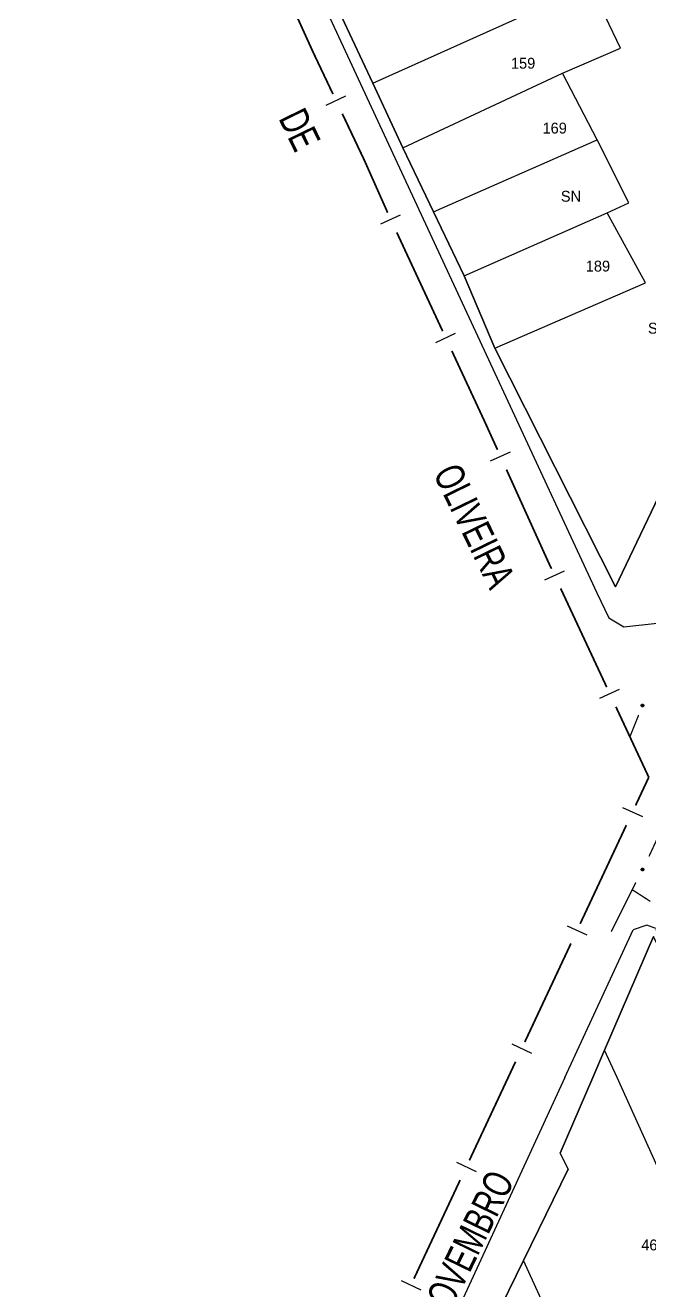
# Model space of a CAD drawing. Extents: x 204373 to 205952, y 4873300 to 4875179.
# Drawn here: x 204637.4 to 204723.5, y 4874422.8 to 4874597.1 of the extents above; entities that cross this region are included whole.
import ezdxf
from ezdxf.enums import TextEntityAlignment as Align

# ---------------------------------------------------------------- set-up
doc = ezdxf.new("R2010")
doc.units = 0
doc.header["$LTSCALE"] = 1.5
doc.header["$MEASUREMENT"] = 0
doc.linetypes.add('TRACO_25', pattern=[8, 3, -1, 1, -1, 1, -1])
for name, color, linetype in [('CD_MALHA_LOTES', 7, 'CONTINUOUS'), ('LM-LIM-SETORES-BAIRROS', 250, 'CONTINUOUS'), ('RU-QUADRA', 220, 'CONTINUOUS'), ('SV-EIXO-RUA-N-PAV', 6, 'CONTINUOUS'), ('SV-EIXO-RUA-PAV', 20, 'CONTINUOUS'), ('SV-RUA-NAO-PAV', 7, 'CONTINUOUS'), ('SV-RUA-PAVIM', 7, 'CONTINUOUS'), ('SV-TXT-RUA-PAV', 7, 'CONTINUOUS'), ('Th_NmrPort', 1, 'CONTINUOUS')]:
    doc.layers.add(name, color=color, linetype=linetype)
doc.styles.add('ARIAL', font='ARIAL.SHX')

msp = doc.modelspace()

# ---------------------------------------------------------------- linework, layer by layer
at = {"layer": 'CD_MALHA_LOTES', "linetype": 'Continuous', "flags": 128}
for points in [[(204685.276823, 4874589.158469), (204715.311055, 4874602.669763)], [(204719.435121, 4874593.963401), (204715.311055, 4874602.669763)], [(204685.276823, 4874589.158469), (204681.037096, 4874598.269239)], [(204711.416103, 4874590.526679), (204719.435121, 4874593.963401)], [(204689.428909, 4874580.236031), (204685.276823, 4874589.158469)], [(204689.428909, 4874580.236031), (204711.416103, 4874590.526679)], [(204716.227514, 4874581.362087), (204711.416103, 4874590.526679)], [(204750.823849, 4874586.860842), (204718.747777, 4874519.730205)], [(204693.639694, 4874571.445526), (204716.227514, 4874581.362087)], [(204720.580695, 4874572.655724), (204716.227514, 4874581.362087)], [(204693.639694, 4874571.445526), (204689.428909, 4874580.236031)], [(204717.602203, 4874571.281035), (204720.580695, 4874572.655724)], [(204697.89592, 4874562.582576), (204693.639694, 4874571.445526)], [(204697.89592, 4874562.582576), (204717.602203, 4874571.281035)], [(204722.871843, 4874561.658214), (204717.602203, 4874571.281035)], [(204702.133039, 4874552.615316), (204697.89592, 4874562.582576)], [(204702.133039, 4874552.615316), (204722.871843, 4874561.658214)], [(204718.747777, 4874519.730205), (204702.133039, 4874552.615316)], [(204717.241262, 4874455.890728), (204723.991768, 4874471.582615)], [(204715.615489, 4874452.120102), (204717.241262, 4874455.890728)], [(204718.950134, 4874452.120048), (204717.241262, 4874455.890728)], [(204706.063629, 4874426.941995), (204712.227327, 4874439.517274), (204711.128829, 4874441.714271), (204715.615489, 4874452.120102)], [(204731.155675, 4874425.188142), (204718.950134, 4874452.120048)], [(204697.912973, 4874410.312891), (204706.063629, 4874426.941995)], [(204728.783272, 4874377.177475), (204706.063629, 4874426.941995)]]:
    msp.add_lwpolyline(points, dxfattribs=at)
at = {"layer": 'LM-LIM-SETORES-BAIRROS', "const_width": 0.25}
for points in [[(204673.509298, 4874601.26033), (204676.814638, 4874593.975089)], [(204676.814638, 4874593.975089), (204677.029648, 4874593.50119)], [(204677.029648, 4874593.50119), (204679.806073, 4874587.646554)], [(204681.091533, 4874584.93591), (204684.09094, 4874578.611074)], [(204684.09094, 4874578.611074), (204684.135455, 4874578.517206)], [(204684.135455, 4874578.517206), (204687.34237, 4874571.301648)], [(204688.599736, 4874568.57792), (204694.922885, 4874554.975796)], [(204696.187515, 4874552.255371), (204700.402948, 4874543.187289)], [(204700.402948, 4874543.187289), (204700.818654, 4874542.293038)], [(204700.818654, 4874542.293038), (204702.475098, 4874538.636924)], [(204703.713144, 4874535.904299), (204709.078013, 4874524.062923)], [(204709.078013, 4874524.062923), (204709.391965, 4874523.369965)], [(204709.391965, 4874523.369965), (204709.916087, 4874522.247017)], [(204711.184902, 4874519.528542), (204717.528975, 4874505.936164)], [(204718.79779, 4874503.217689), (204723.027172, 4874494.156104)], [(204723.328088, 4874493.511382), (204721.509008, 4874489.627791)], [(204723.027172, 4874494.156104), (204723.328088, 4874493.511382)], [(204720.236483, 4874486.911051), (204713.873856, 4874473.327348)], [(204712.601331, 4874470.610607), (204706.238704, 4874457.026905)], [(204704.966179, 4874454.310164), (204704.117828, 4874452.499004)], [(204703.934446, 4874452.107497), (204698.603552, 4874440.726461)], [(204704.117828, 4874452.499004), (204703.934446, 4874452.107497)], [(204697.331027, 4874438.009721), (204690.9684, 4874424.426018)]]:
    msp.add_lwpolyline(points, dxfattribs=at)
at = {"layer": 'LM-LIM-SETORES-BAIRROS'}
for points in [[(204678.879238, 4874586.100276), (204681.589882, 4874587.385736)], [(204686.396437, 4874569.759222), (204689.116862, 4874571.023852)], [(204693.984216, 4874553.436673), (204696.704641, 4874554.701303)], [(204701.521467, 4874537.107025), (204704.254092, 4874538.345072)], [(204708.979787, 4874520.706452), (204711.698263, 4874521.975266)], [(204716.592676, 4874504.395598), (204719.311151, 4874505.664413)], [(204719.726463, 4874489.358474), (204722.443203, 4874488.085948)], [(204712.091311, 4874473.05803), (204714.808051, 4874471.785505)], [(204704.456159, 4874456.757587), (204707.172899, 4874455.485062)], [(204696.821007, 4874440.457144), (204699.537747, 4874439.184618)], [(204689.185855, 4874424.1567), (204691.902595, 4874422.884175)]]:
    msp.add_lwpolyline(points, dxfattribs=at)
at = {"layer": 'RU-QUADRA', "linetype": 'Continuous', "flags": 128}
for points in [[(204681.037096, 4874598.269239), (204685.276823, 4874589.158469), (204689.428909, 4874580.236031), (204693.639694, 4874571.445526), (204697.89592, 4874562.582576), (204702.133039, 4874552.615316), (204718.747777, 4874519.730205), (204750.823849, 4874586.860842), (204751.740308, 4874585.257038), (204759.311431, 4874600.631701)], [(204748.41312, 4874420.28186), (204743.500832, 4874430.970387), (204733.341194, 4874452.119815), (204723.991768, 4874471.582615), (204717.241262, 4874455.890728), (204715.615489, 4874452.120102), (204711.128829, 4874441.714271), (204712.227327, 4874439.517274), (204706.063629, 4874426.941995), (204697.912973, 4874410.312891)]]:
    msp.add_lwpolyline(points, dxfattribs=at)
at = {"layer": 'SV-EIXO-RUA-N-PAV', "const_width": 0.18}
for points in [[(204721.04899, 4874478.014212), (204722.729583, 4874476.929958)], [(204722.729583, 4874476.929958), (204723.544404, 4874476.404267)]]:
    msp.add_lwpolyline(points, dxfattribs=at)
at = {"layer": 'SV-EIXO-RUA-PAV', "const_width": 0.18}
for points in [[(204721.929825, 4874502.088945), (204720.815219, 4874499.303688)], [(204720.815219, 4874499.303688), (204720.727227, 4874499.083808)], [(204728.393825, 4874493.475135), (204723.347237, 4874482.587898)], [(204721.04899, 4874478.014212), (204718.412898, 4874472.756944)], [(204721.102631, 4874478.120275), (204721.04899, 4874478.014212)], [(204721.553944, 4874479.012641), (204721.102631, 4874478.120275)], [(204718.412898, 4874472.756944), (204718.153444, 4874472.239503)]]:
    msp.add_lwpolyline(points, dxfattribs=at)
at = {"layer": 'SV-EIXO-RUA-PAV'}
for points in [[(204722.611105, 4874503.49509), (204722.630999, 4874503.450411), (204722.63896, 4874503.407943), (204722.635406, 4874503.370611), (204722.623663, 4874503.338441), (204722.607943, 4874503.306883), (204722.585073, 4874503.278562), (204722.552729, 4874503.252752), (204722.508049, 4874503.232481), (204722.464009, 4874503.227184), (204722.427223, 4874503.228711), (204722.392973, 4874503.239024), (204722.362571, 4874503.254809), (204722.333939, 4874503.279537), (204722.308103, 4874503.312571), (204722.288807, 4874503.357991), (204722.281287, 4874503.399679), (204722.285673, 4874503.435698), (204722.29626, 4874503.470065), (204722.312695, 4874503.502091), (204722.335304, 4874503.529762), (204722.368611, 4874503.555715), (204722.413693, 4874503.574166), (204722.455186, 4874503.582141), (204722.491257, 4874503.578261), (204722.524857, 4874503.567077), (204722.556701, 4874503.551695), (204722.586126, 4874503.529892), (204722.611105, 4874503.49509)], [(204722.619645, 4874480.875908), (204722.635555, 4874480.82966), (204722.639772, 4874480.786659), (204722.632966, 4874480.749781), (204722.618454, 4874480.718761), (204722.600034, 4874480.688699), (204722.574776, 4874480.662487), (204722.540298, 4874480.639605), (204722.494016, 4874480.623319), (204722.449681, 4874480.621895), (204722.41317, 4874480.626633), (204722.379953, 4874480.639902), (204722.351049, 4874480.658285), (204722.324689, 4874480.685423), (204722.301841, 4874480.72059), (204722.286592, 4874480.767524), (204722.282747, 4874480.809709), (204722.290266, 4874480.845206), (204722.303818, 4874480.878516), (204722.322991, 4874480.908982), (204722.347934, 4874480.934569), (204722.383383, 4874480.95751), (204722.429906, 4874480.971947), (204722.471937, 4874480.976262), (204722.50753, 4874480.969243), (204722.540023, 4874480.955163), (204722.5704, 4874480.937054), (204722.597806, 4874480.912761), (204722.619645, 4874480.875908)]]:
    msp.add_lwpolyline(points, close=True, dxfattribs=at)
for points in [[(204722.312695, 4874503.502091), (204722.281287, 4874503.399679)], [(204722.322977, 4874503.511661), (204722.286977, 4874503.384974)], [(204722.335304, 4874503.529762), (204722.288807, 4874503.357991)], [(204722.35212, 4874503.536741), (204722.300906, 4874503.342656)], [(204722.368611, 4874503.555715), (204722.308103, 4874503.312571)], [(204722.391145, 4874503.560807), (204722.321677, 4874503.299071)], [(204722.413693, 4874503.574166), (204722.333939, 4874503.279537)], [(204722.432703, 4874503.57651), (204722.349039, 4874503.271954)], [(204722.455186, 4874503.582141), (204722.362571, 4874503.254809)], [(204722.471218, 4874503.577265), (204722.378428, 4874503.249905)], [(204722.491257, 4874503.578261), (204722.392973, 4874503.239024)], [(204722.506691, 4874503.570418), (204722.408325, 4874503.236471)], [(204722.524857, 4874503.567077), (204722.427223, 4874503.228711)], [(204722.540389, 4874503.555463), (204722.44912, 4874503.231904)], [(204722.556701, 4874503.551695), (204722.464009, 4874503.227184)], [(204722.569525, 4874503.536454), (204722.488141, 4874503.233925)], [(204722.586126, 4874503.529892), (204722.508049, 4874503.232481)], [(204722.596634, 4874503.512378), (204722.529952, 4874503.246587)], [(204722.611105, 4874503.49509), (204722.552729, 4874503.252752)], [(204722.620952, 4874503.470313), (204722.571258, 4874503.27268)], [(204722.630999, 4874503.450411), (204722.585073, 4874503.278562)], [(204722.635642, 4874503.426221), (204722.598881, 4874503.301308)], [(204722.63896, 4874503.407943), (204722.607943, 4874503.306883)], [(204722.429906, 4874480.971947), (204722.324689, 4874480.685423)], [(204722.449048, 4874480.97262), (204722.339067, 4874480.676548)], [(204722.471937, 4874480.976262), (204722.351049, 4874480.658285)], [(204722.322991, 4874480.908982), (204722.282747, 4874480.809709)], [(204722.347934, 4874480.934569), (204722.286592, 4874480.767524)], [(204722.334071, 4874480.917616), (204722.287128, 4874480.794563)], [(204722.365296, 4874480.940051), (204722.297303, 4874480.751189)], [(204722.383383, 4874480.95751), (204722.301841, 4874480.72059)], [(204722.406276, 4874480.960611), (204722.314182, 4874480.705954)], [(204722.487481, 4874480.970003), (204722.366416, 4874480.652013)], [(204722.50753, 4874480.969243), (204722.379953, 4874480.639902)], [(204722.522219, 4874480.960079), (204722.395023, 4874480.636016)], [(204722.540023, 4874480.955163), (204722.41317, 4874480.626633)], [(204722.55448, 4874480.942235), (204722.435262, 4874480.627898)], [(204722.5704, 4874480.937054), (204722.449681, 4874480.621895)], [(204722.581842, 4874480.920751), (204722.474311, 4874480.626498)], [(204722.597806, 4874480.912761), (204722.494016, 4874480.623319)], [(204722.606741, 4874480.894396), (204722.517069, 4874480.635456)], [(204722.619645, 4874480.875908), (204722.540298, 4874480.639605)], [(204722.627287, 4874480.850365), (204722.560498, 4874480.657835)], [(204722.635555, 4874480.82966), (204722.574776, 4874480.662487)], [(204722.638064, 4874480.805157), (204722.59052, 4874480.683938)], [(204722.639772, 4874480.786659), (204722.600034, 4874480.688699)]]:
    msp.add_lwpolyline(points, dxfattribs=at)
at = {"layer": 'SV-RUA-NAO-PAV', "linetype": 'TRACO_25'}
msp.add_polyline3d([(204733.780873, 4874452.119808, 8.288033), (204724.278368, 4874472.662082, 8.288033), (204723.048587, 4874473.151879, 8.288033), (204721.174667, 4874472.492108, 8.288033)], dxfattribs=at)
at = {"layer": 'SV-RUA-PAVIM', "linetype": 'Continuous'}
for points in [[(204637.404813, 4874686.878882, 4.869813), (204659.037772, 4874641.590172, 4.869813), (204664.940573, 4874629.232627, 4.869813), (204680.88364, 4874594.905593, 4.869813), (204716.174903, 4874518.91994, 6.85139), (204717.831936, 4874515.481577, 7.099087), (204719.886328, 4874514.254144, 7.297245), (204724.472876, 4874514.764648, 7.470633), (204744.733724, 4874558.514305, 7.693561), (204770.299606, 4874613.790321, 8.188955)], [(204711.771292, 4874452.120164, 8.164186), (204721.174667, 4874472.492108, 8.164186)], [(204711.771292, 4874452.120164, 8.164186), (204694.53273, 4874414.773983, 8.164186), (204671.319082, 4874363.704041, 8.639107)]]:
    msp.add_polyline3d(points, dxfattribs=at)

# ---------------------------------------------------------------- texts
at = {"layer": 'SV-TXT-RUA-PAV', "style": 'ARIAL', "width": 0.7}
for s, rotation, p in [('DE ', 296, (204672.243262, 4874584.315558)), ('OLIVEIRA', 296, (204693.547279, 4874535.373898)), ('NOVEMBRO', 64, (204694.892643, 4874417.46762))]:
    msp.add_text(s, height=4, rotation=rotation, dxfattribs=at).set_placement(p)
at = {"layer": 'Th_NmrPort', "color": 1}
for s, p in [('159', (204704.335401, 4874591.898078)), ('169', (204708.688582, 4874582.962601)), ('SN', (204711.208845, 4874573.568894)), ('189', (204714.645567, 4874563.946072)), ('SN', (204723.214757, 4874555.386852)), ('463', (204722.292397, 4874429.067091))]:
    msp.add_text(s, height=1.5, dxfattribs=at).set_placement(p, align=Align.MIDDLE_LEFT)

doc.saveas('drawing.dxf')
